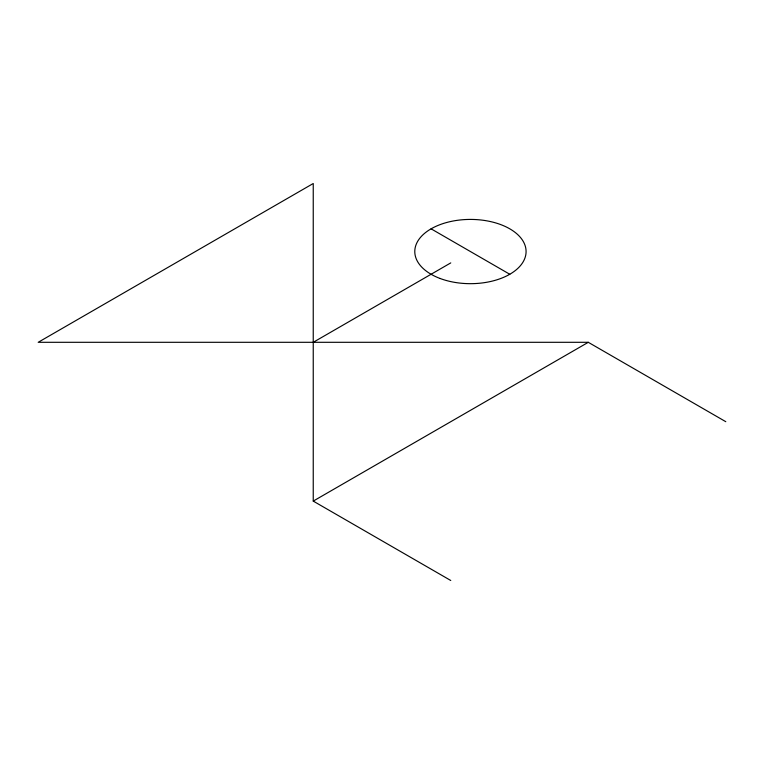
<?xml version="1.0" encoding="UTF-8"?>
<svg xmlns="http://www.w3.org/2000/svg" width="764" height="764" viewBox="0 0 764 764"><rect width="100%" height="100%" fill="white"/><g stroke="black" fill="none" stroke-linecap="round" stroke-linejoin="round"><path stroke-width="1.15" d="M313.24 342.301L450.76 262.902M588.28 342.301L38.2 342.301L313.24 183.513L313.24 501.098L588.28 342.301L725.8 421.699M431.087 228.828L509.779 274.266M313.24 501.098L450.76 580.487M440.016 278.449A55.638 32.126 0 0 0 525.995 253.304A55.638 32.126 0 0 0 445.288 222.887A55.638 32.126 0 0 0 440.016 278.449"/></g></svg>
